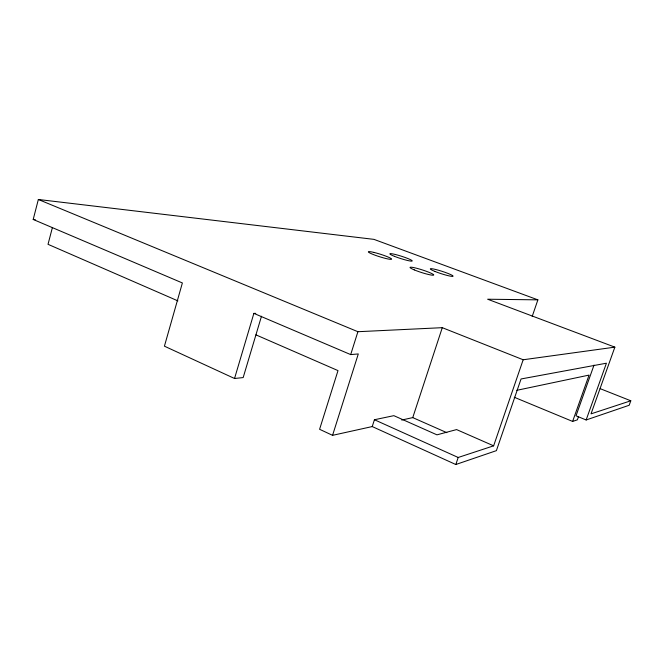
<?xml version="1.0" encoding="UTF-8"?>
<svg xmlns="http://www.w3.org/2000/svg" width="664" height="664" viewBox="0 0 664 664"><rect width="100%" height="100%" fill="white"/><g stroke="black" fill="none" stroke-linecap="round" stroke-linejoin="round"><path stroke-width="1" d="M261.491 316.222L243.173 377.575L234.533 378.497L164.423 346.176L182.384 282.955L33.2 219.46L38.346 199.482L373.94 239.364L537.881 299.854L532.213 316.404M52.398 227.561L48.024 244.319L177.894 300.875M234.533 378.497L253.872 313.383L255.764 313.358M253.872 313.383L350.692 354.593L357.904 331.709L442.282 327.676L523.174 359.763L614.864 347.147L591.018 413.855L630.8 400.79L629.173 405.264L586.146 419.972L576.02 415.805L594.023 365.092M255.922 334.855L338.001 370.603L319.591 429.293L332.564 435.335L358.294 353.937L350.692 354.593M332.564 435.335L372.23 426.562L374.43 419.739L393.843 415.664L436.954 434.837L456.591 429.583L493.634 445.834L523.174 359.763M401.728 420.046L412.751 417.606L442.282 327.676M372.23 426.562L455.811 464.518L458.193 457.479L493.634 445.834M514.235 397.246L572.617 421.424L589.059 375.094L516.783 390.316M578.551 416.486L577.356 419.847L572.617 421.424M586.146 419.972L606.415 363.208L521.049 378.97L496.39 450.649L455.811 464.518M537.881 299.854L487.642 299.223L614.864 347.147M33.2 219.46L35.258 219.659M600.098 388.631L630.8 400.79M38.346 199.482L357.904 331.709M412.751 417.606L446.847 432.671M374.43 419.739L458.193 457.479M373.898 252.411L371.558 251.905A12.193 1.311 17.5 0 0 370.055 253.1L371.981 253.98A12.193 1.311 17.5 0 0 387.701 258.918A12.193 1.311 17.5 0 0 389.336 257.582A12.193 1.311 17.5 0 0 373.898 252.411M414.27 269.891A12.425 1.361 17.8 0 0 433.55 275.153A12.425 1.361 17.8 0 0 417.88 268.596A12.425 1.361 17.8 0 0 414.27 269.891M394.457 256.337A11.72 1.212 17.7 0 0 412.186 261.027A11.72 1.212 17.7 0 0 396.607 254.818A11.72 1.212 17.7 0 0 394.457 256.337M434.862 271.393A11.935 1.253 17.9 0 0 452.997 276.299A11.935 1.253 17.9 0 0 437.302 269.908A11.935 1.253 17.9 0 0 434.862 271.393"/></g></svg>
